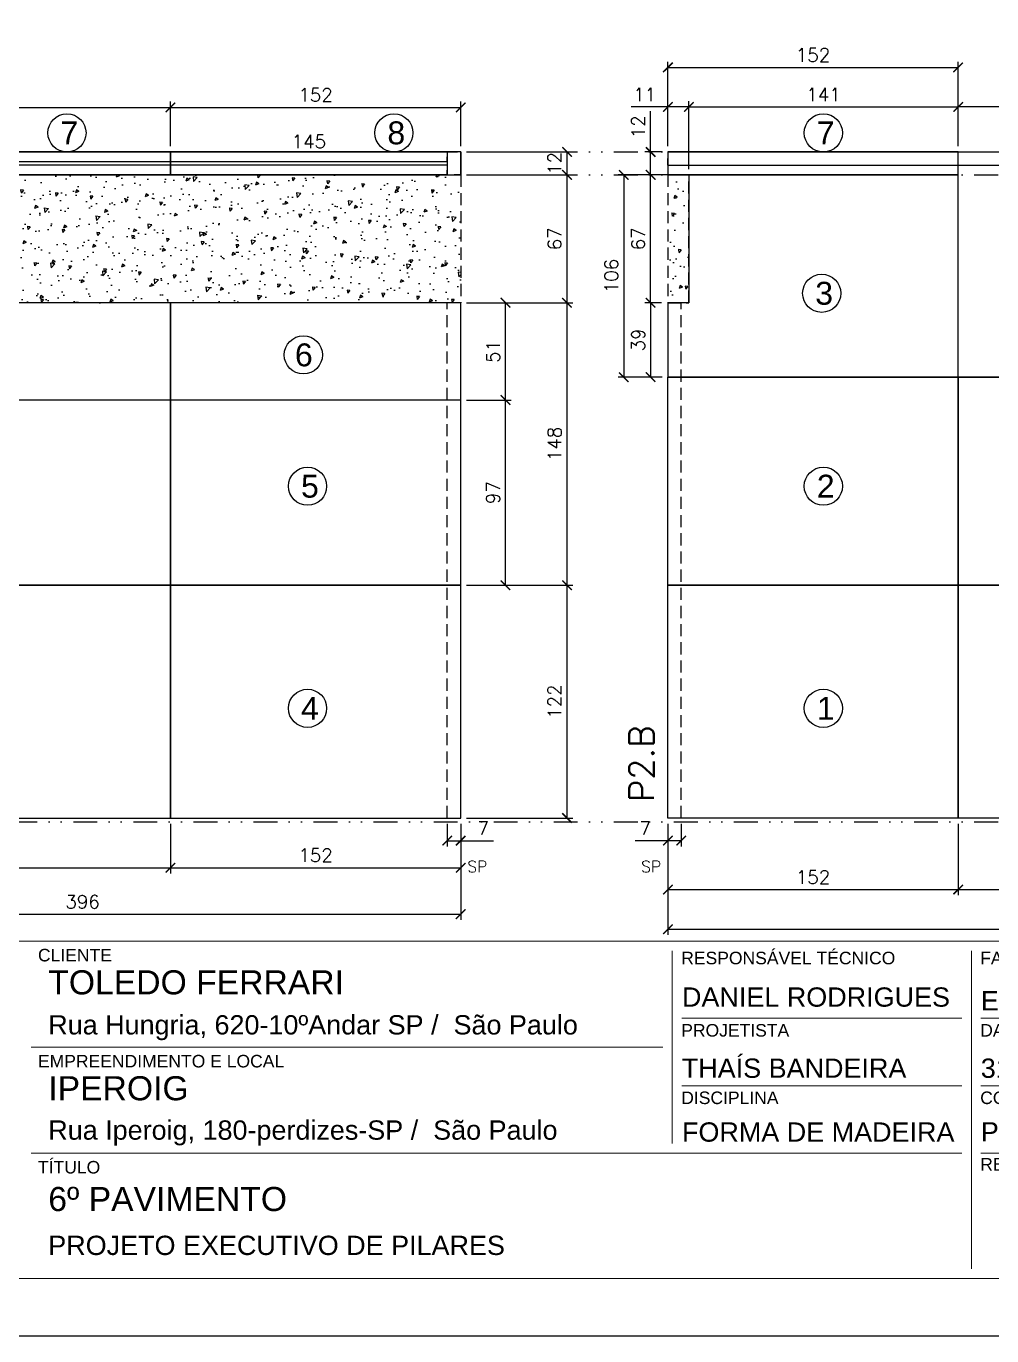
# Model space of a CAD drawing. Extents: x -23436 to 4767, y -4131 to 9755.
# Drawn here: x -15473 to -14968, y 6382 to 7068 of the extents above; entities that cross this region are included whole.
import ezdxf
from ezdxf.enums import TextEntityAlignment as Align

# ---------------------------------------------------------------- set-up
doc = ezdxf.new("R2010")
doc.units = 0
doc.header["$PDMODE"] = 2
doc.header["$PDSIZE"] = 10
doc.linetypes.add('DIVIDE2', pattern=[0.625, 0.25, -0.125, 0, -0.125, 0, -0.125])
doc.linetypes.add('HIDDEN', pattern=[9.525, 6.35, -3.175])
doc.layers.get('0').update_dxf_attribs({"lineweight": 13})
doc.layers.get('Defpoints').update_dxf_attribs({"lineweight": 13})
for name, color, linetype in [('Concreto', 250, 'HIDDEN'), ('Cota', 4, 'Continuous'), ('Cota Sarrafo', 180, 'Continuous'), ('MB Logo', 254, 'Continuous'), ('Nível', 160, 'Continuous'), ('Painéis', 30, 'Continuous'), ('Romaneio', 10, 'Continuous'), ('Sarr 7x7', 104, 'Continuous'), ('Sarrafo de Pressão', 42, 'HIDDEN')]:
    doc.layers.add(name, color=color, linetype=linetype)
for name, color, linetype, lineweight in [('cotas', 4, 'Continuous', 13), ('FOLHA MB', 7, 'Continuous', 13), ('Texto Seção', 7, 'Continuous', 15)]:
    doc.layers.add(name, color=color, linetype=linetype, lineweight=lineweight)
doc.layers.add('Laje_Perimetro', color=7, linetype='Continuous', plot=False)
doc.styles.add('ARIAL', font='arial.ttf', dxfattribs={"oblique": 15, "height": 25})
doc.styles.add('MB_C01', font='arial.ttf', dxfattribs={"height": 1.3})
doc.styles.add('MB_C02', font='arial.ttf', dxfattribs={"height": 2})
doc.styles.add('MB_C03', font='arial.ttf', dxfattribs={"height": 2.5})
doc.styles.add('REGUA-120', font='ROMANS.shx', dxfattribs={"height": 15})
doc.styles.add('ROMANS', font='romans.shx')
doc.dimstyles.new('Cota Paínel', dxfattribs={"dimtxt": 7, "dimasz": 5, "dimexe": 3, "dimexo": 3, "dimgap": 3, "dimtad": 1, "dimdec": 1, "dimzin": 12, "dimdsep": 46, "dimtxsty": 'ROMANS', "dimblk": 'ARCHTICK', "dimcen": 0, "dimclrd": 4, "dimclre": 4, "dimclrt": 1, "dimadec": 1, "dimazin": 3, "dimtfac": 1, "dimtdec": 1, "dimtmove": 0, "dimatfit": 3, "dimldrblk": 'OBLIQUE', "dimfxl": 0, "dimtolj": 1, "dimtzin": 12, "dimarcsym": 0})
doc.dimstyles.new('PAINEL', dxfattribs={"dimtxt": 7, "dimasz": 5, "dimexe": 3, "dimexo": 3, "dimgap": 3, "dimtad": 1, "dimdec": 1, "dimzin": 12, "dimdsep": 46, "dimtxsty": 'ROMANS', "dimblk": 'ARCHTICK', "dimcen": 0, "dimclrd": 4, "dimclre": 4, "dimclrt": 1, "dimadec": 1, "dimazin": 3, "dimtfac": 1, "dimtdec": 1, "dimtmove": 0, "dimatfit": 3, "dimldrblk": 'OBLIQUE', "dimfxl": 0, "dimtolj": 1, "dimtzin": 12, "dimarcsym": 0})
doc.dimstyles.new('projeto2', dxfattribs={"dimtxt": 7, "dimasz": 5, "dimexe": 1.25, "dimexo": 2.5, "dimgap": 2, "dimtad": 1, "dimdec": 1, "dimdsep": 46, "dimtxsty": 'ROMANS', "dimblk": 'OBLIQUE', "dimcen": 10, "dimdle": 1, "dimse1": 1, "dimse2": 1, "dimsd1": 1, "dimsd2": 1, "dimclrd": 256, "dimclre": 256, "dimclrt": 1, "dimadec": 0, "dimazin": 0, "dimtfac": 1, "dimtdec": 1, "dimtmove": 0, "dimatfit": 3, "dimldrblk": 'OBLIQUE', "dimfxl": 0, "dimlwd": -1, "dimlwe": -1, "dimarcsym": 0})

# ---------------------------------------------------------------- blocks, each defined once
blk = doc.blocks.new('A$C169d8357')
at = {"layer": 'FOLHA MB', "color": 1}
for p, q in [((1109.82, 356.72), (70, 356.72)), ((786.55, 351.67), (786.55, 250.65)), ((943.14, 351.67), (943.14, 184.99)), ((938.09, 316.32), (791.61, 316.32)), ((1109.82, 316.32), (948.19, 316.32)), ((781.5, 301.16), (450.7, 301.16)), ((938.09, 280.96), (791.61, 280.96)), ((1109.82, 280.96), (948.19, 280.96)), ((938.09, 245.6), (450.7, 245.6)), ((1109.82, 245.6), (948.19, 245.6))]:
    blk.add_line(p, q, dxfattribs=at)
for points in [[(0, 1199.94), (0, 149.94), (1485.02, 149.94), (1485.02, 1199.94)], [(70, 1169.94), (70, 179.94), (1455.02, 179.94), (1455.02, 1169.94)]]:
    blk.add_lwpolyline(points, close=True, dxfattribs=at)
at = {"layer": 'FOLHA MB', "color": 6}
for s, height, style, p in [('CLIENTE', 6.566, 'MB_C01', (454.33, 346.12)), ('RESPONSÁVEL TÉCNICO', 6.5663, 'MB_C01', (791.21, 344.6)), ('FASE DO PROJETO', 6.5663, 'MB_C01', (947.79, 344.6)), ('Rua Hungria, 620-10ºAndar SP /  São Paulo', 10.102, 'MB_C02', (459.73, 307.83)), ('PROJETISTA', 6.566, 'MB_C01', (791.21, 306.72)), ('DATA', 6.566, 'MB_C01', (947.79, 306.72)), ('EMPREENDIMENTO E LOCAL', 6.5663, 'MB_C01', (454.33, 290.56)), ('DISCIPLINA', 6.566, 'MB_C01', (791.21, 271.36)), ('COR MADEIRA', 6.5663, 'MB_C01', (947.79, 271.36)), ('Rua Iperoig, 180-perdizes-SP /  São Paulo', 10.102, 'MB_C02', (459.73, 252.69)), ('TÍTULO', 6.566, 'MB_C01', (454.33, 234.99)), ('REVISÃO', 6.566, 'MB_C01', (947.79, 236.51)), ('PROJETO EXECUTIVO DE PILARES', 10.102, 'MB_C02', (459.73, 192.28))]:
    blk.add_text(s, height=height, dxfattribs=dict(at, style=style)).set_placement(p)
at = {"layer": 'FOLHA MB', "color": 5}
for s, height, style, p in [('TOLEDO FERRARI', 12.6276, 'MB_C03', (459.73, 328.83)), ('DANIEL RODRIGUES', 10.102, 'MB_C02', (791.61, 322.38)), ('EXECUTIVO', 10.102, 'MB_C02', (948.09, 320.46)), ('THAÍS BANDEIRA', 10.102, 'MB_C02', (791.51, 285.11)), ('31/05/2023', 10.102, 'MB_C02', (948.09, 285.11)), ('IPEROIG', 12.628, 'MB_C03', (459.73, 273.34)), ('FORMA DE MADEIRA', 10.102, 'MB_C02', (791.61, 251.66)), ('PADRÃO', 10.102, 'MB_C02', (948.09, 251.76)), ('6º PAVIMENTO', 12.6276, 'MB_C03', (459.73, 215.3))]:
    blk.add_text(s, height=height, dxfattribs=dict(at, style=style)).set_placement(p)
blk = doc.blocks.new('_ArchTick')
at = {"color": 0, "linetype": 'ByBlock', "const_width": 0.15}
blk.add_lwpolyline([(-0.5, -0.5), (0.5, 0.5)], dxfattribs=at)
blk = doc.blocks.new('*D1601')
at = {"layer": 'Cota', "color": 4, "lineweight": -2, "transparency": 16777216}
for p, q in [((-15242.67, 6775.55), (-15186.97, 6775.55)), ((-15189.97, 6653.55), (-15189.97, 6775.55)), ((-15242.67, 6653.55), (-15186.97, 6653.55))]:
    blk.add_line(p, q, dxfattribs=at)
at = {"layer": 'Defpoints', "color": 0, "transparency": 16777216}
for p in [(-15245.67, 6775.55), (-15189.97, 6775.55), (-15245.67, 6653.55)]:
    blk.add_point(p, dxfattribs=at)
at = {"layer": 'Cota', "color": 4, "lineweight": -2, "transparency": 16777216, "xscale": 5, "yscale": 5, "zscale": 5}
for p, rotation in [((-15189.97, 6775.55), 90), ((-15189.97, 6653.55), 270)]:
    blk.add_blockref('_ArchTick', p, dxfattribs=dict(at, rotation=rotation))
at = {"layer": 'Cota', "color": 1, "transparency": 16777216, "insert": (-15196.47, 6714.55), "char_height": 7, "attachment_point": 5, "rotation": 90, "style": 'ROMANS'}
blk.add_mtext('\\A1;122', dxfattribs=at)
blk = doc.blocks.new('_OBLIQUE')
at = {"color": 0, "linetype": 'ByBlock', "lineweight": -2}
for p, q in [((0, 0), (-1, 0)), ((-0.5, -0.5), (0.5, 0.5))]:
    blk.add_line(p, q, dxfattribs=at)
blk = doc.blocks.new('*D1602')
at = {"layer": 'Cota', "color": 4, "lineweight": -2, "transparency": 16777216}
for p, q in [((-15641.67, 6650.55), (-15641.67, 6624.54)), ((-15397.67, 6650.55), (-15397.67, 6624.54)), ((-15641.67, 6627.54), (-15397.67, 6627.54))]:
    blk.add_line(p, q, dxfattribs=at)
at = {"layer": 'Defpoints', "color": 0, "transparency": 16777216}
for p in [(-15641.67, 6653.55), (-15397.67, 6653.55), (-15397.67, 6627.54)]:
    blk.add_point(p, dxfattribs=at)
at = {"layer": 'Cota', "color": 4, "lineweight": -2, "transparency": 16777216, "xscale": 5, "yscale": 5, "zscale": 5, "rotation": 180}
blk.add_blockref('_ArchTick', (-15641.67, 6627.54), dxfattribs=at)
at = {"layer": 'Cota', "color": 4, "lineweight": -2, "transparency": 16777216, "xscale": 5, "yscale": 5, "zscale": 5}
blk.add_blockref('_ArchTick', (-15397.67, 6627.54), dxfattribs=at)
at = {"layer": 'Cota', "color": 1, "transparency": 16777216, "insert": (-15519.67, 6634.04), "char_height": 7, "attachment_point": 5, "style": 'ROMANS'}
blk.add_mtext('\\A1;244', dxfattribs=at)
blk = doc.blocks.new('*D1603')
at = {"layer": 'Cota', "color": 4, "lineweight": -2, "transparency": 16777216}
for p, q in [((-15397.67, 6650.55), (-15397.67, 6624.54)), ((-15245.67, 6650.55), (-15245.67, 6624.54)), ((-15397.67, 6627.54), (-15245.67, 6627.54))]:
    blk.add_line(p, q, dxfattribs=at)
at = {"layer": 'Defpoints', "color": 0, "transparency": 16777216}
for p in [(-15397.67, 6653.55), (-15245.67, 6653.55), (-15245.67, 6627.54)]:
    blk.add_point(p, dxfattribs=at)
at = {"layer": 'Cota', "color": 4, "lineweight": -2, "transparency": 16777216, "xscale": 5, "yscale": 5, "zscale": 5, "rotation": 180}
blk.add_blockref('_ArchTick', (-15397.67, 6627.54), dxfattribs=at)
at = {"layer": 'Cota', "color": 4, "lineweight": -2, "transparency": 16777216, "xscale": 5, "yscale": 5, "zscale": 5}
blk.add_blockref('_ArchTick', (-15245.67, 6627.54), dxfattribs=at)
at = {"layer": 'Cota', "color": 1, "transparency": 16777216, "insert": (-15321.67, 6634.04), "char_height": 7, "attachment_point": 5, "style": 'ROMANS'}
blk.add_mtext('\\A1;152', dxfattribs=at)
blk = doc.blocks.new('*D1606')
at = {"layer": 'Cota', "color": 4, "lineweight": -2, "transparency": 16777216}
for p, q in [((-15242.67, 7002.55), (-15186.97, 7002.55)), ((-15189.97, 6990.55), (-15189.97, 7002.55)), ((-15242.67, 6990.55), (-15186.97, 6990.55))]:
    blk.add_line(p, q, dxfattribs=at)
at = {"layer": 'Defpoints', "color": 0, "transparency": 16777216}
for p in [(-15245.67, 7002.55), (-15189.97, 7002.55), (-15245.67, 6990.55)]:
    blk.add_point(p, dxfattribs=at)
at = {"layer": 'Cota', "color": 4, "lineweight": -2, "transparency": 16777216, "xscale": 5, "yscale": 5, "zscale": 5}
for p, rotation in [((-15189.97, 7002.55), 90), ((-15189.97, 6990.55), 270)]:
    blk.add_blockref('_ArchTick', p, dxfattribs=dict(at, rotation=rotation))
at = {"layer": 'Cota', "color": 1, "transparency": 16777216, "insert": (-15196.47, 6996.55), "char_height": 7, "attachment_point": 5, "rotation": 90, "style": 'ROMANS'}
blk.add_mtext('\\A1;12', dxfattribs=at)
blk = doc.blocks.new('*D1607')
at = {"layer": 'Cota', "color": 4, "lineweight": -2, "transparency": 16777216}
for p, q in [((-15242.67, 6923.55), (-15186.97, 6923.55)), ((-15189.97, 6775.55), (-15189.97, 6923.55)), ((-15242.67, 6775.55), (-15186.97, 6775.55))]:
    blk.add_line(p, q, dxfattribs=at)
at = {"layer": 'Defpoints', "color": 0, "transparency": 16777216}
for p in [(-15245.67, 6923.55), (-15189.97, 6923.55), (-15245.67, 6775.55)]:
    blk.add_point(p, dxfattribs=at)
at = {"layer": 'Cota', "color": 4, "lineweight": -2, "transparency": 16777216, "xscale": 5, "yscale": 5, "zscale": 5}
for p, rotation in [((-15189.97, 6923.55), 90), ((-15189.97, 6775.55), 270)]:
    blk.add_blockref('_ArchTick', p, dxfattribs=dict(at, rotation=rotation))
at = {"layer": 'Cota', "color": 1, "transparency": 16777216, "insert": (-15196.47, 6849.55), "char_height": 7, "attachment_point": 5, "rotation": 90, "style": 'ROMANS'}
blk.add_mtext('\\A1;148', dxfattribs=at)
blk = doc.blocks.new('*D1608')
at = {"layer": 'Cota', "color": 4, "lineweight": -2, "transparency": 16777216}
for p, q in [((-15634.67, 6999.55), (-15634.67, 7028.91)), ((-15397.67, 7005.55), (-15397.67, 7028.91)), ((-15634.67, 7025.91), (-15397.67, 7025.91))]:
    blk.add_line(p, q, dxfattribs=at)
at = {"layer": 'Defpoints', "color": 0, "transparency": 16777216}
for p in [(-15397.67, 7025.91), (-15397.67, 7002.55), (-15634.67, 6996.55)]:
    blk.add_point(p, dxfattribs=at)
at = {"layer": 'Cota', "color": 4, "lineweight": -2, "transparency": 16777216, "xscale": 5, "yscale": 5, "zscale": 5, "rotation": 180}
blk.add_blockref('_ArchTick', (-15634.67, 7025.91), dxfattribs=at)
at = {"layer": 'Cota', "color": 4, "lineweight": -2, "transparency": 16777216, "xscale": 5, "yscale": 5, "zscale": 5}
blk.add_blockref('_ArchTick', (-15397.67, 7025.91), dxfattribs=at)
at = {"layer": 'Cota', "color": 1, "transparency": 16777216, "insert": (-15516.17, 7032.41), "char_height": 7, "attachment_point": 5, "style": 'ROMANS'}
blk.add_mtext('\\A1;237', dxfattribs=at)
blk = doc.blocks.new('*D1609')
at = {"layer": 'Cota', "color": 4, "lineweight": -2, "transparency": 16777216}
for p, q in [((-15397.67, 7005.55), (-15397.67, 7028.91)), ((-15245.67, 7005.55), (-15245.67, 7028.91)), ((-15397.67, 7025.91), (-15245.67, 7025.91))]:
    blk.add_line(p, q, dxfattribs=at)
at = {"layer": 'Defpoints', "color": 0, "transparency": 16777216}
for p in [(-15245.67, 7025.91), (-15397.67, 7002.55), (-15245.67, 7002.55)]:
    blk.add_point(p, dxfattribs=at)
at = {"layer": 'Cota', "color": 4, "lineweight": -2, "transparency": 16777216, "xscale": 5, "yscale": 5, "zscale": 5, "rotation": 180}
blk.add_blockref('_ArchTick', (-15397.67, 7025.91), dxfattribs=at)
at = {"layer": 'Cota', "color": 4, "lineweight": -2, "transparency": 16777216, "xscale": 5, "yscale": 5, "zscale": 5}
blk.add_blockref('_ArchTick', (-15245.67, 7025.91), dxfattribs=at)
at = {"layer": 'Cota', "color": 1, "transparency": 16777216, "insert": (-15321.67, 7032.41), "char_height": 7, "attachment_point": 5, "style": 'ROMANS'}
blk.add_mtext('\\A1;152', dxfattribs=at)
blk = doc.blocks.new('*D1610')
at = {"layer": 'Cota', "color": 4, "lineweight": -2, "transparency": 16777216}
for p, q in [((-15242.67, 6990.55), (-15186.97, 6990.55)), ((-15189.97, 6923.55), (-15189.97, 6990.55)), ((-15242.67, 6923.55), (-15186.97, 6923.55))]:
    blk.add_line(p, q, dxfattribs=at)
at = {"layer": 'Defpoints', "color": 0, "transparency": 16777216}
for p in [(-15245.67, 6990.55), (-15189.97, 6990.55), (-15245.67, 6923.55)]:
    blk.add_point(p, dxfattribs=at)
at = {"layer": 'Cota', "color": 4, "lineweight": -2, "transparency": 16777216, "xscale": 5, "yscale": 5, "zscale": 5}
for p, rotation in [((-15189.97, 6990.55), 90), ((-15189.97, 6923.55), 270)]:
    blk.add_blockref('_ArchTick', p, dxfattribs=dict(at, rotation=rotation))
at = {"layer": 'Cota', "color": 1, "transparency": 16777216, "insert": (-15196.47, 6957.05), "char_height": 7, "attachment_point": 5, "rotation": 90, "style": 'ROMANS'}
blk.add_mtext('\\A1;67', dxfattribs=at)
blk = doc.blocks.new('*D1612')
at = {"layer": 'Cota', "color": 4, "lineweight": -2, "transparency": 16777216}
for p, q in [((-15137.14, 6650.55), (-15137.14, 6613.09)), ((-14985.14, 6650.55), (-14985.14, 6613.09)), ((-15137.14, 6616.09), (-14985.14, 6616.09))]:
    blk.add_line(p, q, dxfattribs=at)
at = {"layer": 'Defpoints', "color": 0, "transparency": 16777216}
for p in [(-15137.14, 6653.55), (-14985.14, 6653.55), (-14985.14, 6616.09)]:
    blk.add_point(p, dxfattribs=at)
at = {"layer": 'Cota', "color": 4, "lineweight": -2, "transparency": 16777216, "xscale": 5, "yscale": 5, "zscale": 5, "rotation": 180}
blk.add_blockref('_ArchTick', (-15137.14, 6616.09), dxfattribs=at)
at = {"layer": 'Cota', "color": 4, "lineweight": -2, "transparency": 16777216, "xscale": 5, "yscale": 5, "zscale": 5}
blk.add_blockref('_ArchTick', (-14985.14, 6616.09), dxfattribs=at)
at = {"layer": 'Cota', "color": 1, "transparency": 16777216, "insert": (-15061.14, 6622.59), "char_height": 7, "attachment_point": 5, "style": 'ROMANS'}
blk.add_mtext('\\A1;152', dxfattribs=at)
blk = doc.blocks.new('*D1613')
at = {"layer": 'Cota', "color": 4, "lineweight": -2, "transparency": 16777216}
for p, q in [((-14985.14, 6650.55), (-14985.14, 6613.09)), ((-14741.14, 6650.55), (-14741.14, 6613.09)), ((-14985.14, 6616.09), (-14741.14, 6616.09))]:
    blk.add_line(p, q, dxfattribs=at)
at = {"layer": 'Defpoints', "color": 0, "transparency": 16777216}
for p in [(-14985.14, 6653.55), (-14741.14, 6653.55), (-14741.14, 6616.09)]:
    blk.add_point(p, dxfattribs=at)
at = {"layer": 'Cota', "color": 4, "lineweight": -2, "transparency": 16777216, "xscale": 5, "yscale": 5, "zscale": 5, "rotation": 180}
blk.add_blockref('_ArchTick', (-14985.14, 6616.09), dxfattribs=at)
at = {"layer": 'Cota', "color": 4, "lineweight": -2, "transparency": 16777216, "xscale": 5, "yscale": 5, "zscale": 5}
blk.add_blockref('_ArchTick', (-14741.14, 6616.09), dxfattribs=at)
at = {"layer": 'Cota', "color": 1, "transparency": 16777216, "insert": (-14863.14, 6622.59), "char_height": 7, "attachment_point": 5, "style": 'ROMANS'}
blk.add_mtext('\\A1;244', dxfattribs=at)
blk = doc.blocks.new('*D1616')
at = {"layer": 'Cota', "color": 4, "lineweight": -2, "transparency": 16777216}
for p, q in [((-15641.67, 6650.55), (-15641.67, 6600.18)), ((-15245.67, 6650.55), (-15245.67, 6600.18)), ((-15641.67, 6603.18), (-15245.67, 6603.18))]:
    blk.add_line(p, q, dxfattribs=at)
at = {"layer": 'Defpoints', "color": 0, "transparency": 16777216}
for p in [(-15641.67, 6653.55), (-15245.67, 6653.55), (-15245.67, 6603.18)]:
    blk.add_point(p, dxfattribs=at)
at = {"layer": 'Cota', "color": 4, "lineweight": -2, "transparency": 16777216, "xscale": 5, "yscale": 5, "zscale": 5, "rotation": 180}
blk.add_blockref('_ArchTick', (-15641.67, 6603.18), dxfattribs=at)
at = {"layer": 'Cota', "color": 4, "lineweight": -2, "transparency": 16777216, "xscale": 5, "yscale": 5, "zscale": 5}
blk.add_blockref('_ArchTick', (-15245.67, 6603.18), dxfattribs=at)
at = {"layer": 'Cota', "color": 1, "transparency": 16777216, "insert": (-15443.67, 6609.68), "char_height": 7, "attachment_point": 5, "style": 'ROMANS'}
blk.add_mtext('\\A1;396', dxfattribs=at)
blk = doc.blocks.new('*D1617')
at = {"layer": 'Cota', "color": 4, "lineweight": -2, "transparency": 16777216}
for p, q in [((-15137.14, 6650.55), (-15137.14, 6592.31)), ((-14741.14, 6650.55), (-14741.14, 6592.31)), ((-15137.14, 6595.31), (-14741.14, 6595.31))]:
    blk.add_line(p, q, dxfattribs=at)
at = {"layer": 'Defpoints', "color": 0, "transparency": 16777216}
for p in [(-15137.14, 6653.55), (-14741.14, 6653.55), (-14741.14, 6595.31)]:
    blk.add_point(p, dxfattribs=at)
at = {"layer": 'Cota', "color": 4, "lineweight": -2, "transparency": 16777216, "xscale": 5, "yscale": 5, "zscale": 5, "rotation": 180}
blk.add_blockref('_ArchTick', (-15137.14, 6595.31), dxfattribs=at)
at = {"layer": 'Cota', "color": 4, "lineweight": -2, "transparency": 16777216, "xscale": 5, "yscale": 5, "zscale": 5}
blk.add_blockref('_ArchTick', (-14741.14, 6595.31), dxfattribs=at)
at = {"layer": 'Cota', "color": 1, "transparency": 16777216, "insert": (-14939.14, 6601.81), "char_height": 7, "attachment_point": 5, "style": 'ROMANS'}
blk.add_mtext('\\A1;396', dxfattribs=at)
blk = doc.blocks.new('*D1627')
at = {"layer": 'Cota', "color": 4, "lineweight": -2, "transparency": 16777216}
for p, q in [((-15252.67, 6650.55), (-15252.67, 6638.69)), ((-15245.67, 6650.55), (-15245.67, 6638.69)), ((-15252.67, 6641.69), (-15245.67, 6641.69)), ((-15245.67, 6641.69), (-15228.5, 6641.69))]:
    blk.add_line(p, q, dxfattribs=at)
at = {"layer": 'Defpoints', "color": 0, "transparency": 16777216}
for p in [(-15252.67, 6653.55), (-15245.67, 6653.55), (-15245.67, 6641.69)]:
    blk.add_point(p, dxfattribs=at)
at = {"layer": 'Cota', "color": 4, "lineweight": -2, "transparency": 16777216, "xscale": 5, "yscale": 5, "zscale": 5, "rotation": 180}
blk.add_blockref('_ArchTick', (-15252.67, 6641.69), dxfattribs=at)
at = {"layer": 'Cota', "color": 4, "lineweight": -2, "transparency": 16777216, "xscale": 5, "yscale": 5, "zscale": 5}
blk.add_blockref('_ArchTick', (-15245.67, 6641.69), dxfattribs=at)
at = {"layer": 'Cota', "color": 1, "transparency": 16777216, "insert": (-15233.83, 6648.19), "char_height": 7, "attachment_point": 5, "style": 'ROMANS'}
blk.add_mtext('\\A1;7', dxfattribs=at)
blk = doc.blocks.new('*D1629')
at = {"layer": 'Cota', "color": 4, "lineweight": -2, "transparency": 16777216}
for p, q in [((-15137.14, 6650.55), (-15137.14, 6638.69)), ((-15130.14, 6650.55), (-15130.14, 6638.69)), ((-15137.14, 6641.69), (-15154.3, 6641.69)), ((-15130.14, 6641.69), (-15137.14, 6641.69))]:
    blk.add_line(p, q, dxfattribs=at)
at = {"layer": 'Defpoints', "color": 0, "transparency": 16777216}
for p in [(-15137.14, 6653.55), (-15130.14, 6653.55), (-15137.14, 6641.69)]:
    blk.add_point(p, dxfattribs=at)
at = {"layer": 'Cota', "color": 4, "lineweight": -2, "transparency": 16777216, "xscale": 5, "yscale": 5, "zscale": 5, "rotation": 180}
blk.add_blockref('_ArchTick', (-15137.14, 6641.69), dxfattribs=at)
at = {"layer": 'Cota', "color": 4, "lineweight": -2, "transparency": 16777216, "xscale": 5, "yscale": 5, "zscale": 5}
blk.add_blockref('_ArchTick', (-15130.14, 6641.69), dxfattribs=at)
at = {"layer": 'Cota', "color": 1, "transparency": 16777216, "insert": (-15148.97, 6648.19), "char_height": 7, "attachment_point": 5, "style": 'ROMANS'}
blk.add_mtext('\\A1;7', dxfattribs=at)
blk = doc.blocks.new('*D1634')
at = {"layer": 'Cota', "color": 4, "lineweight": -2, "transparency": 16777216}
for p, q in [((-15242.67, 6923.55), (-15219.22, 6923.55)), ((-15222.22, 6872.55), (-15222.22, 6923.55)), ((-15242.67, 6872.55), (-15219.22, 6872.55))]:
    blk.add_line(p, q, dxfattribs=at)
at = {"layer": 'Defpoints', "color": 0, "transparency": 16777216}
for p in [(-15245.67, 6923.55), (-15222.22, 6923.55), (-15245.67, 6872.55)]:
    blk.add_point(p, dxfattribs=at)
at = {"layer": 'Cota', "color": 4, "lineweight": -2, "transparency": 16777216, "xscale": 5, "yscale": 5, "zscale": 5}
for p, rotation in [((-15222.22, 6923.55), 90), ((-15222.22, 6872.55), 270)]:
    blk.add_blockref('_ArchTick', p, dxfattribs=dict(at, rotation=rotation))
at = {"layer": 'Cota', "color": 1, "transparency": 16777216, "insert": (-15228.72, 6898.05), "char_height": 7, "attachment_point": 5, "rotation": 90, "style": 'ROMANS'}
blk.add_mtext('\\A1;51', dxfattribs=at)
blk = doc.blocks.new('*D1635')
at = {"layer": 'Cota', "color": 4, "lineweight": -2, "transparency": 16777216}
for p, q in [((-15242.67, 6872.55), (-15219.22, 6872.55)), ((-15222.22, 6775.55), (-15222.22, 6872.55)), ((-15242.67, 6775.55), (-15219.22, 6775.55))]:
    blk.add_line(p, q, dxfattribs=at)
at = {"layer": 'Defpoints', "color": 0, "transparency": 16777216}
for p in [(-15245.67, 6872.55), (-15222.22, 6872.55), (-15245.67, 6775.55)]:
    blk.add_point(p, dxfattribs=at)
at = {"layer": 'Cota', "color": 4, "lineweight": -2, "transparency": 16777216, "xscale": 5, "yscale": 5, "zscale": 5}
for p, rotation in [((-15222.22, 6872.55), 90), ((-15222.22, 6775.55), 270)]:
    blk.add_blockref('_ArchTick', p, dxfattribs=dict(at, rotation=rotation))
at = {"layer": 'Cota', "color": 1, "transparency": 16777216, "insert": (-15228.72, 6824.05), "char_height": 7, "attachment_point": 5, "rotation": 90, "style": 'ROMANS'}
blk.add_mtext('\\A1;97', dxfattribs=at)
blk = doc.blocks.new('*D1636')
at = {"layer": 'Defpoints', "color": 0, "transparency": 16777216}
for p in [(-15627.67, 7002.55), (-15397.67, 7002.55), (-15397.67, 7002.55)]:
    blk.add_point(p, dxfattribs=at)
at = {"layer": 'Cota Sarrafo', "color": 1, "transparency": 16777216, "insert": (-15512.67, 7008.05), "char_height": 7, "attachment_point": 5, "style": 'ROMANS'}
blk.add_mtext('230', dxfattribs=at)
blk = doc.blocks.new('*D1637')
at = {"layer": 'Defpoints', "color": 0, "transparency": 16777216}
for p in [(-15397.67, 7002.55), (-15252.67, 7002.55), (-15252.67, 7002.55)]:
    blk.add_point(p, dxfattribs=at)
at = {"layer": 'Cota Sarrafo', "color": 1, "transparency": 16777216, "insert": (-15325.17, 7008.05), "char_height": 7, "attachment_point": 5, "style": 'ROMANS'}
blk.add_mtext('145', dxfattribs=at)
blk = doc.blocks.new('*D1065')
at = {"layer": 'Cota', "color": 4, "lineweight": -2, "transparency": 16777216}
for p, q in [((-15129.14, 6990.55), (-15163.27, 6990.55)), ((-15160.27, 6990.55), (-15160.27, 6884.55)), ((-15140.14, 6884.55), (-15163.27, 6884.55))]:
    blk.add_line(p, q, dxfattribs=at)
at = {"layer": 'Defpoints', "color": 0, "transparency": 16777216}
for p in [(-15126.14, 6990.55), (-15160.27, 6884.55), (-15137.14, 6884.55)]:
    blk.add_point(p, dxfattribs=at)
at = {"layer": 'Cota', "color": 4, "lineweight": -2, "transparency": 16777216, "xscale": 5, "yscale": 5, "zscale": 5}
for p, rotation in [((-15160.27, 6990.55), 90), ((-15160.27, 6884.55), 270)]:
    blk.add_blockref('_ArchTick', p, dxfattribs=dict(at, rotation=rotation))
at = {"layer": 'Cota', "color": 1, "transparency": 16777216, "insert": (-15166.77, 6937.55), "char_height": 7, "attachment_point": 5, "rotation": 90, "style": 'ROMANS'}
blk.add_mtext('\\A1;106', dxfattribs=at)
blk = doc.blocks.new('*D1066')
at = {"layer": 'Cota', "color": 4, "lineweight": -2, "transparency": 16777216}
for p, q in [((-15137.14, 7005.55), (-15137.14, 7029.15)), ((-15126.14, 6993.55), (-15126.14, 7029.15)), ((-15137.14, 7026.15), (-15156.47, 7026.15)), ((-15126.14, 7026.15), (-15137.14, 7026.15))]:
    blk.add_line(p, q, dxfattribs=at)
at = {"layer": 'Defpoints', "color": 0, "transparency": 16777216}
for p in [(-15137.14, 7026.15), (-15137.14, 7002.55), (-15126.14, 6990.55)]:
    blk.add_point(p, dxfattribs=at)
at = {"layer": 'Cota', "color": 4, "lineweight": -2, "transparency": 16777216, "xscale": 5, "yscale": 5, "zscale": 5, "rotation": 180}
blk.add_blockref('_ArchTick', (-15137.14, 7026.15), dxfattribs=at)
at = {"layer": 'Cota', "color": 4, "lineweight": -2, "transparency": 16777216, "xscale": 5, "yscale": 5, "zscale": 5}
blk.add_blockref('_ArchTick', (-15126.14, 7026.15), dxfattribs=at)
at = {"layer": 'Cota', "color": 1, "transparency": 16777216, "insert": (-15149.3, 7032.65), "char_height": 7, "attachment_point": 5, "style": 'ROMANS'}
blk.add_mtext('\\A1;11', dxfattribs=at)
blk = doc.blocks.new('*D1067')
at = {"layer": 'Cota', "color": 4, "lineweight": -2, "transparency": 16777216}
for p, q in [((-15140.49, 6990.55), (-15149.2, 6990.55)), ((-15146.2, 6923.55), (-15146.2, 6990.55)), ((-15140.49, 6923.55), (-15149.2, 6923.55))]:
    blk.add_line(p, q, dxfattribs=at)
at = {"layer": 'Defpoints', "color": 0, "transparency": 16777216}
for p in [(-15146.2, 6990.55), (-15137.49, 6990.55), (-15137.49, 6923.55)]:
    blk.add_point(p, dxfattribs=at)
at = {"layer": 'Cota', "color": 4, "lineweight": -2, "transparency": 16777216, "xscale": 5, "yscale": 5, "zscale": 5}
for p, rotation in [((-15146.2, 6990.55), 90), ((-15146.2, 6923.55), 270)]:
    blk.add_blockref('_ArchTick', p, dxfattribs=dict(at, rotation=rotation))
at = {"layer": 'Cota', "color": 1, "transparency": 16777216, "insert": (-15152.7, 6957.05), "char_height": 7, "attachment_point": 5, "rotation": 90, "style": 'ROMANS'}
blk.add_mtext('\\A1;67', dxfattribs=at)
blk = doc.blocks.new('*D1068')
at = {"layer": 'Cota', "color": 4, "lineweight": -2, "transparency": 16777216}
for p, q in [((-15140.49, 6923.55), (-15149.2, 6923.55)), ((-15146.2, 6923.55), (-15146.2, 6884.55)), ((-15140.14, 6884.55), (-15149.2, 6884.55))]:
    blk.add_line(p, q, dxfattribs=at)
at = {"layer": 'Defpoints', "color": 0, "transparency": 16777216}
for p in [(-15137.49, 6923.55), (-15146.2, 6884.55), (-15137.14, 6884.55)]:
    blk.add_point(p, dxfattribs=at)
at = {"layer": 'Cota', "color": 4, "lineweight": -2, "transparency": 16777216, "xscale": 5, "yscale": 5, "zscale": 5}
for p, rotation in [((-15146.2, 6923.55), 90), ((-15146.2, 6884.55), 270)]:
    blk.add_blockref('_ArchTick', p, dxfattribs=dict(at, rotation=rotation))
at = {"layer": 'Cota', "color": 1, "transparency": 16777216, "insert": (-15152.7, 6904.05), "char_height": 7, "attachment_point": 5, "rotation": 90, "style": 'ROMANS'}
blk.add_mtext('\\A1;39', dxfattribs=at)
blk = doc.blocks.new('*D1069')
at = {"layer": 'Cota', "color": 4, "lineweight": -2, "transparency": 16777216}
for p, q in [((-15126.14, 6993.55), (-15126.14, 7029.15)), ((-14985.14, 7005.55), (-14985.14, 7029.15)), ((-15126.14, 7026.15), (-14985.14, 7026.15))]:
    blk.add_line(p, q, dxfattribs=at)
at = {"layer": 'Defpoints', "color": 0, "transparency": 16777216}
for p in [(-14985.14, 7026.15), (-14985.14, 7002.55), (-15126.14, 6990.55)]:
    blk.add_point(p, dxfattribs=at)
at = {"layer": 'Cota', "color": 4, "lineweight": -2, "transparency": 16777216, "xscale": 5, "yscale": 5, "zscale": 5, "rotation": 180}
blk.add_blockref('_ArchTick', (-15126.14, 7026.15), dxfattribs=at)
at = {"layer": 'Cota', "color": 4, "lineweight": -2, "transparency": 16777216, "xscale": 5, "yscale": 5, "zscale": 5}
blk.add_blockref('_ArchTick', (-14985.14, 7026.15), dxfattribs=at)
at = {"layer": 'Cota', "color": 1, "transparency": 16777216, "insert": (-15055.64, 7032.65), "char_height": 7, "attachment_point": 5, "style": 'ROMANS'}
blk.add_mtext('\\A1;141', dxfattribs=at)
blk = doc.blocks.new('*D1080')
at = {"layer": 'Cota', "color": 4, "lineweight": -2, "transparency": 16777216}
for p, q in [((-15137.14, 7005.55), (-15137.14, 7049.84)), ((-14985.14, 7005.55), (-14985.14, 7049.84)), ((-15137.14, 7046.84), (-14985.14, 7046.84))]:
    blk.add_line(p, q, dxfattribs=at)
at = {"layer": 'Defpoints', "color": 0, "transparency": 16777216}
for p in [(-14985.14, 7046.84), (-15137.14, 7002.55), (-14985.14, 7002.55)]:
    blk.add_point(p, dxfattribs=at)
at = {"layer": 'Cota', "color": 4, "lineweight": -2, "transparency": 16777216, "xscale": 5, "yscale": 5, "zscale": 5, "rotation": 180}
blk.add_blockref('_ArchTick', (-15137.14, 7046.84), dxfattribs=at)
at = {"layer": 'Cota', "color": 4, "lineweight": -2, "transparency": 16777216, "xscale": 5, "yscale": 5, "zscale": 5}
blk.add_blockref('_ArchTick', (-14985.14, 7046.84), dxfattribs=at)
at = {"layer": 'Cota', "color": 1, "transparency": 16777216, "insert": (-15061.14, 7053.34), "char_height": 7, "attachment_point": 5, "style": 'ROMANS'}
blk.add_mtext('\\A1;152', dxfattribs=at)
blk = doc.blocks.new('*D1081')
at = {"layer": 'Cota', "color": 4, "lineweight": -2, "transparency": 16777216}
for p, q in [((-14985.14, 7005.55), (-14985.14, 7029.15)), ((-14748.14, 7005.55), (-14748.14, 7029.15)), ((-14748.14, 7026.15), (-14985.14, 7026.15))]:
    blk.add_line(p, q, dxfattribs=at)
at = {"layer": 'Defpoints', "color": 0, "transparency": 16777216}
for p in [(-14985.14, 7026.15), (-14985.14, 7002.55), (-14748.14, 7002.55)]:
    blk.add_point(p, dxfattribs=at)
at = {"layer": 'Cota', "color": 4, "lineweight": -2, "transparency": 16777216, "xscale": 5, "yscale": 5, "zscale": 5, "rotation": 180}
blk.add_blockref('_ArchTick', (-14985.14, 7026.15), dxfattribs=at)
at = {"layer": 'Cota', "color": 4, "lineweight": -2, "transparency": 16777216, "xscale": 5, "yscale": 5, "zscale": 5}
blk.add_blockref('_ArchTick', (-14748.14, 7026.15), dxfattribs=at)
at = {"layer": 'Cota', "color": 1, "transparency": 16777216, "insert": (-14866.64, 7032.65), "char_height": 7, "attachment_point": 5, "style": 'ROMANS'}
blk.add_mtext('\\A1;237', dxfattribs=at)
blk = doc.blocks.new('*D1089')
at = {"layer": 'Cota', "color": 4, "lineweight": -2, "transparency": 16777216}
for p, q in [((-15146.2, 7002.55), (-15146.2, 7023.88)), ((-15140.14, 7002.55), (-15149.2, 7002.55)), ((-15146.2, 6990.55), (-15146.2, 7002.55)), ((-15140.14, 6990.55), (-15149.2, 6990.55))]:
    blk.add_line(p, q, dxfattribs=at)
at = {"layer": 'Defpoints', "color": 0, "transparency": 16777216}
for p in [(-15146.2, 7002.55), (-15137.14, 7002.55), (-15137.14, 6990.55)]:
    blk.add_point(p, dxfattribs=at)
at = {"layer": 'Cota', "color": 4, "lineweight": -2, "transparency": 16777216, "xscale": 5, "yscale": 5, "zscale": 5}
for p, rotation in [((-15146.2, 7002.55), 90), ((-15146.2, 6990.55), 270)]:
    blk.add_blockref('_ArchTick', p, dxfattribs=dict(at, rotation=rotation))
at = {"layer": 'Cota', "color": 1, "transparency": 16777216, "insert": (-15152.7, 7015.72), "char_height": 7, "attachment_point": 5, "rotation": 90, "style": 'ROMANS'}
blk.add_mtext('\\A1;12', dxfattribs=at)

msp = doc.modelspace()

# ---------------------------------------------------------------- hatches: boundary and pattern name
at = {"layer": 'Concreto'}
h = msp.add_hatch(dxfattribs=at)
h.set_pattern_fill('AR-CONC', color=256, scale=0.1, angle=180)
h.set_pattern_definition([(230, (1484.415, -27.665), (-18.218467, 1.593909), [1.905, -20.955]), (175, (1484.415, -27.665), (3.524342, -19.105685), [1.524, -16.764058]), (280.45144, (1482.897, -27.532), (-14.694125, -17.511775), [1.619, -17.809024]), (226.1842, (1484.415, -32.745), (-27.107904, 4.204233), [2.8575, -31.4325]), (276.63556, (1482.156, -32.395), (-23.740413, -24.742612), [2.428502, -26.71356]), (171.18415, (1484.415, -32.745), (-23.740413, -24.742612), [2.285997, -25.145973]), (201, (1481.875, -31.475), (-15.161439, 10.22652), [1.905, -20.955]), (146, (1481.875, -31.475), (-6.180203, -18.418797), [1.524, -16.764]), (251.45145, (1480.612, -30.623), (-21.341642, -8.192277), [1.619, -17.808994]), (217.5, (1484.4155, -27.665), (-0.3088603, -8.455504), [0, -16.5608, 0, -17.018, 0, -16.8275]), (187.5, (1484.4155, -27.665), (-6.6819663, -10.0180575), [0, -9.7028, 0, -16.1798, 0, -6.4135]), (147.5, (1490.08, -27.665), (-13.5590595, 0.5728744), [0, -6.35, 0, -19.812, 0, -26.289]), (137.5, (1492.62, -27.665), (-14.812918, -2.542649), [0, -8.255, 0, -13.1572, 0, -18.669])])
h.paths.add_polyline_path([(-15641.665, 6923.55), (-15641.665, 7002.55), (-15607.665, 7002.55), (-15607.665, 6990.55), (-15245.665, 6990.55), (-15245.665, 6923.55)])
h = msp.add_hatch(dxfattribs=at)
h.set_pattern_fill('AR-CONC', color=256, scale=0.1, angle=180)
h.set_pattern_definition([(230, (1585, -5e-13), (-18.218467, 1.593909), [1.905, -20.955]), (175, (1585, -5e-13), (3.524342, -19.105685), [1.524, -16.764058]), (280.45144, (1583.482, 0.133), (-14.694125, -17.511775), [1.619, -17.809024]), (226.1842, (1585, -5.08), (-27.107904, 4.204233), [2.8575, -31.4325]), (276.63556, (1582.74, -4.73), (-23.740413, -24.742612), [2.428502, -26.71356]), (171.18415, (1585, -5.08), (-23.740413, -24.742612), [2.285997, -25.145973]), (201, (1582.46, -3.81), (-15.161439, 10.22652), [1.905, -20.955]), (146, (1582.46, -3.81), (-6.180203, -18.418797), [1.524, -16.764]), (251.45145, (1581.197, -2.958), (-21.341642, -8.192277), [1.619, -17.808994]), (217.5, (1585, -5e-13), (-0.3088603, -8.455504), [0, -16.5608, 0, -17.018, 0, -16.8275]), (187.5, (1585, -5e-13), (-6.6819663, -10.0180575), [0, -9.7028, 0, -16.1798, 0, -6.4135]), (147.5, (1590.664, -5e-13), (-13.5590595, 0.5728744), [0, -6.35, 0, -19.812, 0, -26.289]), (137.5, (1593.204, -5e-13), (-14.812918, -2.542649), [0, -8.255, 0, -13.1572, 0, -18.669])])
h.paths.add_polyline_path([(-15137.137, 6923.55), (-15126.137, 6923.55), (-15126.137, 6990.55), (-15137.137, 6990.55)])

# ---------------------------------------------------------------- linework, layer by layer
for points in [[(-15641.665, 6923.55), (-15641.665, 7002.55), (-15634.665, 7002.55), (-15634.665, 6990.55), (-15245.665, 6990.55), (-15245.665, 6923.55)], [(-15137.137, 6923.55), (-15126.137, 6923.55), (-15126.137, 6990.55), (-15137.137, 6990.55)]]:
    msp.add_lwpolyline(points, close=True, dxfattribs=at)
at = {"layer": 'cotas', "color": 2}
msp.add_lwpolyline([(-15130.137, 6884.55), (-15137.137, 6884.55), (-15137.137, 6923.55), (-15126.137, 6923.55), (-15126.137, 6990.55)], dxfattribs=at)
at = {"layer": 'Laje_Perimetro'}
msp.add_lwpolyline([(-14436.356, 7432.259), (-15921.377, 7432.259), (-15921.377, 6382.259), (-14436.356, 6382.259)], close=True, dxfattribs=at)
at = {"layer": 'Nível', "color": 85, "linetype": 'DIVIDE2', "ltscale": 50, "true_color": 0x58ba48}
msp.add_line((-15763.006, 7002.55), (-14466.356, 7002.55), dxfattribs=at)
at = {"layer": 'Nível', "linetype": 'DIVIDE2', "ltscale": 50}
for p, q in [((-15763.006, 6990.55), (-14466.356, 6990.55)), ((-15763.006, 6651.55), (-14466.356, 6651.55))]:
    msp.add_line(p, q, dxfattribs=at)
at = {"layer": 'Painéis', "color": 32, "true_color": 0xcd6928}
for p, q in [((-14985.137, 6884.55), (-14985.137, 7002.55)), ((-14741.137, 6884.55), (-15137.137, 6884.55)), ((-15245.665, 6872.55), (-15641.665, 6872.55))]:
    msp.add_line(p, q, dxfattribs=at)
for points in [[(-15634.665, 6990.55), (-15397.665, 6990.55), (-15397.665, 7002.55), (-15634.665, 7002.55)], [(-15397.665, 6990.55), (-15245.665, 6990.55), (-15245.665, 7002.55), (-15397.665, 7002.55)], [(-15137.137, 6990.55), (-14985.137, 6990.55), (-14985.137, 7002.55), (-15137.137, 7002.55)], [(-14985.137, 6990.55), (-15126.137, 6990.55), (-15126.137, 6923.55), (-15137.137, 6923.55), (-15137.137, 6884.55), (-14985.137, 6884.55)], [(-15641.665, 6775.55), (-15397.665, 6775.55), (-15397.665, 6923.55), (-15641.665, 6923.55)], [(-15397.665, 6775.55), (-15245.665, 6775.55), (-15245.665, 6923.55), (-15397.665, 6923.55)], [(-14985.137, 6775.55), (-15137.137, 6775.55), (-15137.137, 6884.55), (-14985.137, 6884.55)], [(-14741.137, 6775.55), (-14985.137, 6775.55), (-14985.137, 6884.55), (-14741.137, 6884.55)], [(-15641.665, 6653.55), (-15397.665, 6653.55), (-15397.665, 6775.55), (-15641.665, 6775.55)], [(-15397.665, 6653.55), (-15245.665, 6653.55), (-15245.665, 6775.55), (-15397.665, 6775.55)], [(-14985.137, 6653.55), (-15137.137, 6653.55), (-15137.137, 6775.55), (-14985.137, 6775.55)], [(-14741.137, 6653.55), (-14985.137, 6653.55), (-14985.137, 6775.55), (-14741.137, 6775.55)]]:
    msp.add_lwpolyline(points, close=True, dxfattribs=at)
msp.add_lwpolyline([(-14985.137, 7002.55), (-14748.137, 7002.55), (-14748.137, 6923.55), (-14741.137, 6923.55), (-14741.137, 6884.55), (-14985.137, 6884.55), (-14985.137, 7002.55)], dxfattribs=at)
at = {"layer": 'Romaneio'}
for centre in [(-15451.867, 7012.55), (-15280.64, 7012.55), (-15055.749, 7012.55), (-15056.585, 6928.504), (-15328.055, 6896.23), (-15325.862, 6827.426), (-15055.739, 6827.426), (-15325.862, 6711.032), (-15055.739, 6711.032)]:
    msp.add_circle(centre, 10, dxfattribs=at)
at = {"layer": 'Sarr 7x7', "color": 50}
for p, q in [((-15627.665, 7002.55), (-15252.665, 7002.55)), ((-15252.665, 7002.55), (-15249.165, 7002.55)), ((-15252.665, 7002.55), (-15252.665, 6990.55)), ((-15252.665, 7002.55), (-15252.665, 7000.05)), ((-15252.665, 6997.55), (-15252.665, 7000.05)), ((-15245.665, 7002.55), (-15249.165, 7002.55)), ((-15245.665, 7002.55), (-15245.665, 6990.55)), ((-15137.137, 7002.55), (-15137.137, 6999.05)), ((-15137.137, 7002.55), (-14748.137, 7002.55)), ((-15137.137, 6995.55), (-15137.137, 6999.05)), ((-15627.665, 6997.55), (-15252.665, 6997.55)), ((-15252.665, 6995.55), (-15627.665, 6995.55)), ((-15252.665, 6995.55), (-15252.665, 6993.05)), ((-15252.665, 6990.55), (-15252.665, 6993.05)), ((-15137.137, 6995.55), (-14748.137, 6995.55)), ((-15252.665, 6990.55), (-15627.665, 6990.55)), ((-15252.665, 6990.55), (-15249.165, 6990.55)), ((-15245.665, 6990.55), (-15249.165, 6990.55))]:
    msp.add_line(p, q, dxfattribs=at)
at = {"layer": 'Sarrafo de Pressão'}
for p, q in [((-15252.665, 6653.55), (-15252.665, 6923.55)), ((-15130.137, 6653.55), (-15130.137, 6923.55))]:
    msp.add_line(p, q, dxfattribs=at)

# ---------------------------------------------------------------- block references
at = {"layer": 'MB Logo'}
msp.add_blockref('A$C169d8357', (-15921.377, 6232.321), dxfattribs=at)

# ---------------------------------------------------------------- texts
at = {"layer": 'Romaneio', "color": 0, "style": 'ARIAL'}
for s, p in [('7', (-15450.614, 7012.55)), ('8', (-15279.387, 7012.55)), ('7', (-15054.496, 7012.55)), ('3', (-15055.333, 6928.504)), ('6', (-15327.817, 6896.23)), ('5', (-15324.61, 6827.426)), ('2', (-15054.487, 6827.426)), ('4', (-15324.61, 6711.032)), ('1', (-15054.487, 6711.032))]:
    msp.add_text(s, height=12, dxfattribs=at).set_placement(p, align=Align.MIDDLE_CENTER)
at = {"layer": 'Texto Seção', "insert": (-15144.45, 6661.936), "char_height": 13, "width": 285.32988, "attachment_point": 7, "rotation": 90, "style": 'REGUA-120'}
msp.add_mtext('P2.B', dxfattribs=at)
at = {"layer": 'Texto Seção', "char_height": 6, "style": 'ROMANS'}
for insert, attachment_point in [((-15231.654, 6625.123), 9), ((-15151.148, 6625.123), 7)]:
    msp.add_mtext('SP', dxfattribs=dict(at, insert=insert, attachment_point=attachment_point))

# ---------------------------------------------------------------- dimensions: what is measured, and where the dimension line sits
at = {"layer": 'Cota', "color": 2}
for base, p1, p2, picture, middle in [((-14985.137, 7046.843), (-15137.137, 7002.55), (-14985.137, 7002.55), '*D1080', (-15061.137, 7053.343)), ((-15137.137, 7026.154), (-15126.137, 6990.55), (-15137.137, 7002.55), '*D1066', (-15149.303, 7032.654)), ((-14985.137, 7026.154), (-15126.137, 6990.55), (-14985.137, 7002.55), '*D1069', (-15055.637, 7032.654)), ((-14985.137, 7026.154), (-14748.137, 7002.55), (-14985.137, 7002.55), '*D1081', (-14866.637, 7032.654))]:
    dim = msp.add_linear_dim(base=base, p1=p1, p2=p2, dimstyle='PAINEL', override={"dimarcsym": 2}, dxfattribs=at)
    dim.commit()
    dim.dimension.update_dxf_attribs({"geometry": picture, "text_midpoint": middle})
at = {"layer": 'Cota'}
for base, p1, p2, picture, middle in [((-15397.665, 7025.906), (-15634.665, 6996.55), (-15397.665, 7002.55), '*D1608', (-15516.165, 7032.406)), ((-15245.665, 7025.906), (-15397.665, 7002.55), (-15245.665, 7002.55), '*D1609', (-15321.665, 7032.406)), ((-15397.665, 6627.541), (-15641.665, 6653.55), (-15397.665, 6653.55), '*D1602', (-15519.665, 6634.041)), ((-15245.665, 6603.183), (-15641.665, 6653.55), (-15245.665, 6653.55), '*D1616', (-15443.665, 6609.683)), ((-15245.665, 6627.541), (-15397.665, 6653.55), (-15245.665, 6653.55), '*D1603', (-15321.665, 6634.041)), ((-14985.137, 6616.093), (-15137.137, 6653.55), (-14985.137, 6653.55), '*D1612', (-15061.137, 6622.593)), ((-14741.137, 6595.309), (-15137.137, 6653.55), (-14741.137, 6653.55), '*D1617', (-14939.137, 6601.809)), ((-14741.137, 6616.093), (-14985.137, 6653.55), (-14741.137, 6653.55), '*D1613', (-14863.137, 6622.593))]:
    dim = msp.add_linear_dim(base=base, p1=p1, p2=p2, dimstyle='PAINEL', override={"dimarcsym": 2}, dxfattribs=at)
    dim.commit()
    dim.dimension.update_dxf_attribs({"geometry": picture, "text_midpoint": middle})
at = {"layer": 'Cota', "color": 2}
for base, p1, p2, picture, middle in [((-15146.204, 7002.55), (-15137.137, 6990.55), (-15137.137, 7002.55), '*D1089', (-15152.704, 7015.717)), ((-15160.271, 6884.55), (-15126.137, 6990.55), (-15137.137, 6884.55), '*D1065', (-15166.771, 6937.55)), ((-15146.204, 6990.55), (-15137.489, 6923.55), (-15137.489, 6990.55), '*D1067', (-15152.704, 6957.05)), ((-15146.204, 6884.55), (-15137.489, 6923.55), (-15137.137, 6884.55), '*D1068', (-15152.704, 6904.05))]:
    dim = msp.add_linear_dim(base=base, p1=p1, p2=p2, angle=90, dimstyle='PAINEL', override={"dimarcsym": 2}, dxfattribs=at)
    dim.commit()
    dim.dimension.update_dxf_attribs({"geometry": picture, "text_midpoint": middle})
at = {"layer": 'Cota'}
dim = msp.add_linear_dim(base=(-15189.968, 7002.55), p1=(-15245.665, 6990.55), p2=(-15245.665, 7002.55), angle=90, dimstyle='PAINEL', override={"dimarcsym": 2}, dxfattribs=at)
dim.commit()
dim.dimension.update_dxf_attribs({"geometry": '*D1606', "text_midpoint": (-15189.968, 6996.55), "dimtype": 160})
for base, p1, p2, picture, middle in [((-15189.968, 6990.55), (-15245.665, 6923.55), (-15245.665, 6990.55), '*D1610', (-15196.468, 6957.05)), ((-15189.968, 6923.55), (-15245.665, 6775.55), (-15245.665, 6923.55), '*D1607', (-15196.468, 6849.55)), ((-15222.219, 6923.55), (-15245.665, 6872.55), (-15245.665, 6923.55), '*D1634', (-15228.719, 6898.05)), ((-15222.219, 6872.55), (-15245.665, 6775.55), (-15245.665, 6872.55), '*D1635', (-15228.719, 6824.05)), ((-15189.968, 6775.55), (-15245.665, 6653.55), (-15245.665, 6775.55), '*D1601', (-15196.468, 6714.55))]:
    dim = msp.add_linear_dim(base=base, p1=p1, p2=p2, angle=90, dimstyle='PAINEL', override={"dimarcsym": 2}, dxfattribs=at)
    dim.commit()
    dim.dimension.update_dxf_attribs({"geometry": picture, "text_midpoint": middle})
dim = msp.add_linear_dim(base=(-15245.665, 6641.693), p1=(-15252.665, 6653.55), p2=(-15245.665, 6653.55), angle=180, dimstyle='Cota Paínel', dxfattribs=at)
dim.commit()
dim.dimension.update_dxf_attribs({"geometry": '*D1627', "text_midpoint": (-15233.832, 6641.693), "dimtype": 160})
dim = msp.add_linear_dim(base=(-15137.137, 6641.693), p1=(-15130.137, 6653.55), p2=(-15137.137, 6653.55), dimstyle='Cota Paínel', dxfattribs=at)
dim.commit()
dim.dimension.update_dxf_attribs({"geometry": '*D1629', "text_midpoint": (-15148.97, 6641.693), "dimtype": 160})
at = {"layer": 'Cota Sarrafo'}
for base, p1, p2, picture, middle in [((-15397.665, 7002.55), (-15627.665, 7002.55), (-15397.665, 7002.55), '*D1636', (-15512.665, 7008.05)), ((-15252.665, 7002.55), (-15397.665, 7002.55), (-15252.665, 7002.55), '*D1637', (-15325.165, 7008.05))]:
    dim = msp.add_linear_dim(base=base, p1=p1, p2=p2, dimstyle='projeto2', dxfattribs=at)
    dim.commit()
    dim.dimension.update_dxf_attribs({"geometry": picture, "text_midpoint": middle})

doc.saveas('drawing.dxf')
